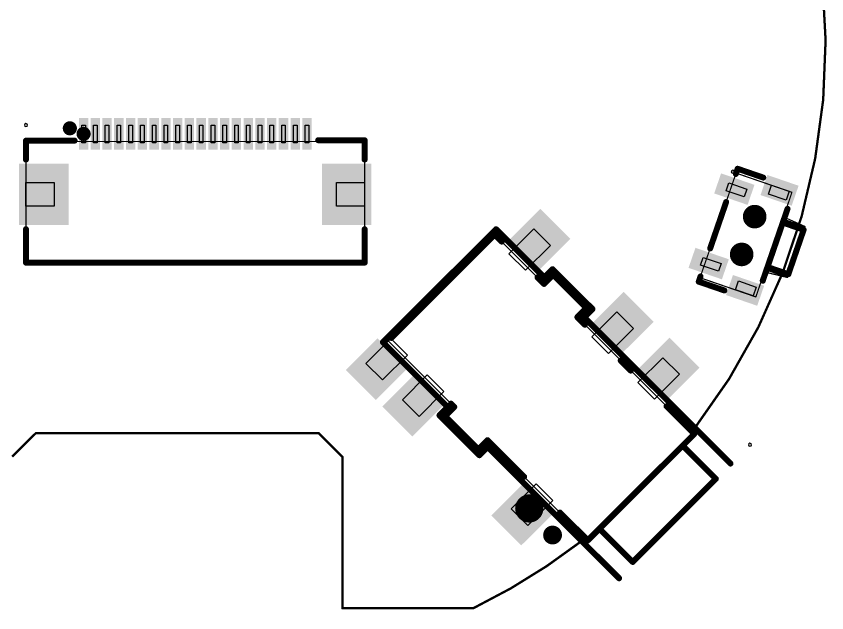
# Model space of a CAD drawing. Extents: x 85.9 to 139.4, y 91.8 to 142.5.
# Drawn here: x 104.91 to 139.37, y 91.78 to 117.17 of the extents above; entities that cross this region are included whole.
import ezdxf

# ---------------------------------------------------------------- set-up
doc = ezdxf.new("R2010")
doc.units = 0
doc.header["$MEASUREMENT"] = 0
doc.layers.get('0').update_dxf_attribs({"linetype": 'CONTINUOUS'})
for name, color, linetype in [('KEEPOUTLAYER', 6, 'CONTINUOUS'), ('MECHANICAL1', 6, 'CONTINUOUS'), ('MECHANICAL15', 56, 'CONTINUOUS'), ('MECHANICAL6', 56, 'CONTINUOUS'), ('MULTILAYER', 9, 'CONTINUOUS'), ('TOPLAYER', 1, 'CONTINUOUS'), ('TOPOVERLAY', 2, 'CONTINUOUS'), ('TOPPASTE', 8, 'CONTINUOUS'), ('TOPSOLDER', 216, 'CONTINUOUS')]:
    doc.layers.add(name, color=color, linetype=linetype)

# ---------------------------------------------------------------- blocks, each defined once
blk = doc.blocks.new('FPC_SMD_20P_P0_50_XUNPU_F0')
at = {"layer": 'MECHANICAL15'}
for p, q in [((-7.2, 1.726), (-7.246, 1.707)), ((-7.154, 1.707), (-7.2, 1.726)), ((-7.246, 1.707), (-7.264, 1.663)), ((-7.264, 1.663), (-7.264, 1.662)), ((-7.264, 1.662), (-7.246, 1.618)), ((-7.246, 1.618), (-7.2, 1.599)), ((-7.2, 1.599), (-7.154, 1.618)), ((-7.136, 1.663), (-7.154, 1.707)), ((-7.154, 1.618), (-7.136, 1.662)), ((-7.136, 1.662), (-7.136, 1.663)), ((-4.825, 0.912), (-4.825, 1.663)), ((-4.825, 1.663), (-4.675, 1.663)), ((-4.675, 1.663), (-4.675, 0.912)), ((-4.325, 0.912), (-4.325, 1.663)), ((-4.325, 1.663), (-4.175, 1.663)), ((-4.175, 1.663), (-4.175, 0.912)), ((-3.825, 0.912), (-3.825, 1.663)), ((-3.825, 1.663), (-3.675, 1.663)), ((-3.675, 1.663), (-3.675, 0.912)), ((-3.325, 0.912), (-3.325, 1.663)), ((-3.325, 1.663), (-3.175, 1.663)), ((-3.175, 1.663), (-3.175, 0.912)), ((-2.825, 0.912), (-2.825, 1.663)), ((-2.825, 1.663), (-2.675, 1.663)), ((-2.675, 1.663), (-2.675, 0.912)), ((-2.325, 0.912), (-2.325, 1.663)), ((-2.325, 1.663), (-2.175, 1.663)), ((-2.175, 1.663), (-2.175, 0.912)), ((-1.825, 0.912), (-1.825, 1.663)), ((-1.825, 1.663), (-1.675, 1.663)), ((-1.675, 1.663), (-1.675, 0.912)), ((-1.325, 0.912), (-1.325, 1.663)), ((-1.325, 1.663), (-1.175, 1.663)), ((-1.175, 1.663), (-1.175, 0.912)), ((-0.825, 0.912), (-0.825, 1.663)), ((-0.825, 1.663), (-0.675, 1.663)), ((-0.675, 1.663), (-0.675, 0.912)), ((-0.325, 0.912), (-0.325, 1.663)), ((-0.325, 1.663), (-0.175, 1.663)), ((-0.175, 1.663), (-0.175, 0.912)), ((0.175, 0.912), (0.175, 1.663)), ((0.175, 1.663), (0.325, 1.663)), ((0.325, 1.663), (0.325, 0.912)), ((0.675, 0.912), (0.675, 1.663)), ((0.675, 1.663), (0.825, 1.663)), ((0.825, 1.663), (0.825, 0.912)), ((1.175, 0.912), (1.175, 1.663)), ((1.175, 1.663), (1.325, 1.663)), ((1.325, 1.663), (1.325, 0.912)), ((1.675, 0.912), (1.675, 1.663)), ((1.675, 1.663), (1.825, 1.663)), ((1.825, 1.663), (1.825, 0.912)), ((2.175, 0.912), (2.175, 1.663)), ((2.175, 1.663), (2.325, 1.663)), ((2.325, 1.663), (2.325, 0.912)), ((2.675, 0.912), (2.675, 1.663)), ((2.675, 1.663), (2.825, 1.663)), ((2.825, 1.663), (2.825, 0.912)), ((3.175, 0.912), (3.175, 1.663)), ((3.175, 1.663), (3.325, 1.663)), ((3.325, 1.663), (3.325, 0.912)), ((3.675, 0.912), (3.675, 1.663)), ((3.675, 1.663), (3.825, 1.663)), ((3.825, 1.663), (3.825, 0.912)), ((4.175, 0.912), (4.175, 1.663)), ((4.175, 1.663), (4.325, 1.663)), ((4.325, 1.663), (4.325, 0.912)), ((4.675, 0.912), (4.675, 1.663)), ((4.675, 1.663), (4.825, 1.663)), ((4.825, 1.663), (4.825, 0.912)), ((-4.675, 0.912), (-4.825, 0.912)), ((-4.175, 0.912), (-4.325, 0.912)), ((-3.675, 0.912), (-3.825, 0.912)), ((-3.175, 0.912), (-3.325, 0.912)), ((-2.675, 0.912), (-2.825, 0.912)), ((-2.175, 0.912), (-2.325, 0.912)), ((-1.675, 0.912), (-1.825, 0.912)), ((-1.175, 0.912), (-1.325, 0.912)), ((-0.675, 0.912), (-0.825, 0.912)), ((-0.175, 0.912), (-0.325, 0.912)), ((0.325, 0.912), (0.175, 0.912)), ((0.825, 0.912), (0.675, 0.912)), ((1.325, 0.912), (1.175, 0.912)), ((1.825, 0.912), (1.675, 0.912)), ((2.325, 0.912), (2.175, 0.912)), ((2.825, 0.912), (2.675, 0.912)), ((3.325, 0.912), (3.175, 0.912)), ((3.825, 0.912), (3.675, 0.912)), ((4.325, 0.912), (4.175, 0.912)), ((4.825, 0.912), (4.675, 0.912)), ((-7.2, -1.788), (-7.2, -0.788)), ((-7.2, -0.788), (-6, -0.788)), ((-6, -0.788), (-6, -1.788)), ((6, -1.788), (6, -0.788)), ((6, -0.788), (7.2, -0.788)), ((7.2, -0.788), (7.2, -1.788)), ((-6, -1.788), (-7.2, -1.788)), ((7.2, -1.788), (6, -1.788))]:
    blk.add_line(p, q, dxfattribs=at)
at = {"layer": 'MECHANICAL15', "const_width": 0.0508}
for points in [[(-7.2, 0.963), (7.2, 0.963)], [(-7.2, -4.157), (-7.2, 0.963)], [(7.2, -4.157), (7.2, 0.963)], [(-7.2, -4.157), (7.2, -4.157)]]:
    blk.add_lwpolyline(points, dxfattribs=at)
at = {"layer": 'MECHANICAL15', "const_width": 0.0254}
for points in [[(-7.213, 0.963, 1), (-7.187, 0.963, 1)], [(-7.213, 0.963, 1), (-7.187, 0.963, 1)], [(7.187, 0.963, 1), (7.213, 0.963, 1)], [(7.187, 0.963, 1), (7.213, 0.963, 1)], [(-7.213, -4.157, 1), (-7.187, -4.157, 1)], [(-7.213, -4.157, 1), (-7.187, -4.157, 1)], [(7.187, -4.157, 1), (7.213, -4.157, 1)], [(7.187, -4.157, 1), (7.213, -4.157, 1)]]:
    blk.add_lwpolyline(points, format="xyb", close=True, dxfattribs=at)
at = {"layer": 'MECHANICAL6'}
for points, const_width in [([(-4.6, 1.288, 1), (-4.9, 1.288, 1)], 0.3), ([(-4.975, 1.288, 1), (-4.825, 1.288, 1)], 0.15), ([(-4.675, 1.288, 1), (-4.525, 1.288, 1)], 0.15)]:
    blk.add_lwpolyline(points, format="xyb", close=True, dxfattribs=dict(at, const_width=const_width))
at = {"layer": 'TOPLAYER'}
for points in [[(-4.9, 0.662), (-4.6, 0.662), (-4.9, 1.913), (-4.6, 1.913)], [(-4.4, 0.662), (-4.1, 0.662), (-4.4, 1.913), (-4.1, 1.913)], [(-3.9, 0.662), (-3.6, 0.662), (-3.9, 1.913), (-3.6, 1.913)], [(-3.4, 0.662), (-3.1, 0.662), (-3.4, 1.913), (-3.1, 1.913)], [(-2.9, 0.662), (-2.6, 0.662), (-2.9, 1.913), (-2.6, 1.913)], [(-2.4, 0.662), (-2.1, 0.662), (-2.4, 1.913), (-2.1, 1.913)], [(-1.9, 0.662), (-1.6, 0.662), (-1.9, 1.913), (-1.6, 1.913)], [(-1.4, 0.662), (-1.1, 0.662), (-1.4, 1.913), (-1.1, 1.913)], [(-0.9, 0.662), (-0.6, 0.662), (-0.9, 1.913), (-0.6, 1.913)], [(-0.4, 0.662), (-0.1, 0.662), (-0.4, 1.913), (-0.1, 1.913)], [(0.1, 0.662), (0.4, 0.662), (0.1, 1.913), (0.4, 1.913)], [(0.6, 0.662), (0.9, 0.662), (0.6, 1.913), (0.9, 1.913)], [(1.1, 0.662), (1.4, 0.662), (1.1, 1.913), (1.4, 1.913)], [(1.6, 0.662), (1.9, 0.662), (1.6, 1.913), (1.9, 1.913)], [(2.1, 0.662), (2.4, 0.662), (2.1, 1.913), (2.4, 1.913)], [(2.6, 0.662), (2.9, 0.662), (2.6, 1.913), (2.9, 1.913)], [(3.1, 0.662), (3.4, 0.662), (3.1, 1.913), (3.4, 1.913)], [(3.6, 0.662), (3.9, 0.662), (3.6, 1.913), (3.9, 1.913)], [(4.1, 0.662), (4.4, 0.662), (4.1, 1.913), (4.4, 1.913)], [(4.6, 0.662), (4.9, 0.662), (4.6, 1.913), (4.9, 1.913)], [(-7.44, -2.537), (-5.44, -2.537), (-7.44, -0.037), (-5.44, -0.037)], [(5.44, -2.537), (7.44, -2.537), (5.44, -0.037), (7.44, -0.037)]]:
    blk.add_solid(points, dxfattribs=at)
at = {"layer": 'TOPOVERLAY'}
for points, const_width in [([(-5.184, 1.524, 1), (-5.484, 1.524, 1)], 0.3), ([(-5.559, 1.524, 1), (-5.409, 1.524, 1)], 0.15), ([(-5.259, 1.524, 1), (-5.109, 1.524, 1)], 0.15), ([(-7.263, 1, 1), (-7.136, 1, 1)], 0.127), ([(-7.263, 1, 1), (-7.136, 1, 1)], 0.127), ([(-5.195, 1, 1), (-5.068, 1, 1)], 0.127), ([(5.16, 1.016, 1), (5.287, 1.016, 1)], 0.127), ([(7.137, 1.016, 1), (7.264, 1.016, 1)], 0.127), ([(7.137, 1.016, 1), (7.264, 1.016, 1)], 0.127), ([(-7.263, 0.194, 1), (-7.136, 0.194, 1)], 0.127), ([(7.137, 0.194, 1), (7.264, 0.194, 1)], 0.127), ([(-7.263, -2.769, 1), (-7.136, -2.769, 1)], 0.127), ([(7.137, -2.769, 1), (7.264, -2.769, 1)], 0.127), ([(-7.263, -3.912, 1), (-7.136, -3.912, 1)], 0.127), ([(-7.263, -3.912, 1), (-7.136, -3.912, 1)], 0.127), ([(7.137, -3.912, 1), (7.264, -3.912, 1)], 0.127), ([(7.137, -3.912, 1), (7.264, -3.912, 1)], 0.127), ([(-7.263, -4.191, 1), (-7.136, -4.191, 1)], 0.127), ([(-7.263, -4.191, 1), (-7.136, -4.191, 1)], 0.127), ([(7.137, -4.191, 1), (7.264, -4.191, 1)], 0.127), ([(7.137, -4.191, 1), (7.264, -4.191, 1)], 0.127)]:
    blk.add_lwpolyline(points, format="xyb", close=True, dxfattribs=dict(at, const_width=const_width))
at = {"layer": 'TOPOVERLAY', "const_width": 0.254}
for points in [[(-7.2, 1), (-5.131, 1)], [(-7.2, 0.194), (-7.2, 1)], [(5.223, 1.016), (7.2, 1.016)], [(7.2, 0.194), (7.2, 1.016)], [(-7.2, -3.912), (-7.2, -2.769)], [(7.2, -3.912), (7.2, -2.769)], [(-7.2, -4.191), (-7.2, -3.912)], [(7.2, -4.191), (7.2, -3.912)], [(-7.2, -4.191), (7.2, -4.191)]]:
    blk.add_lwpolyline(points, dxfattribs=at)
at = {"layer": 'TOPPASTE'}
for points in [[(-4.9, 0.662), (-4.6, 0.662), (-4.9, 1.913), (-4.6, 1.913)], [(-4.4, 0.662), (-4.1, 0.662), (-4.4, 1.913), (-4.1, 1.913)], [(-3.9, 0.662), (-3.6, 0.662), (-3.9, 1.913), (-3.6, 1.913)], [(-3.4, 0.662), (-3.1, 0.662), (-3.4, 1.913), (-3.1, 1.913)], [(-2.9, 0.662), (-2.6, 0.662), (-2.9, 1.913), (-2.6, 1.913)], [(-2.4, 0.662), (-2.1, 0.662), (-2.4, 1.913), (-2.1, 1.913)], [(-1.9, 0.662), (-1.6, 0.662), (-1.9, 1.913), (-1.6, 1.913)], [(-1.4, 0.662), (-1.1, 0.662), (-1.4, 1.913), (-1.1, 1.913)], [(-0.9, 0.662), (-0.6, 0.662), (-0.9, 1.913), (-0.6, 1.913)], [(-0.4, 0.662), (-0.1, 0.662), (-0.4, 1.913), (-0.1, 1.913)], [(0.1, 0.662), (0.4, 0.662), (0.1, 1.913), (0.4, 1.913)], [(0.6, 0.662), (0.9, 0.662), (0.6, 1.913), (0.9, 1.913)], [(1.1, 0.662), (1.4, 0.662), (1.1, 1.913), (1.4, 1.913)], [(1.6, 0.662), (1.9, 0.662), (1.6, 1.913), (1.9, 1.913)], [(2.1, 0.662), (2.4, 0.662), (2.1, 1.913), (2.4, 1.913)], [(2.6, 0.662), (2.9, 0.662), (2.6, 1.913), (2.9, 1.913)], [(3.1, 0.662), (3.4, 0.662), (3.1, 1.913), (3.4, 1.913)], [(3.6, 0.662), (3.9, 0.662), (3.6, 1.913), (3.9, 1.913)], [(4.1, 0.662), (4.4, 0.662), (4.1, 1.913), (4.4, 1.913)], [(4.6, 0.662), (4.9, 0.662), (4.6, 1.913), (4.9, 1.913)], [(-7.44, -2.537), (-5.44, -2.537), (-7.44, -0.037), (-5.44, -0.037)], [(5.44, -2.537), (7.44, -2.537), (5.44, -0.037), (7.44, -0.037)]]:
    blk.add_solid(points, dxfattribs=at)
at = {"layer": 'TOPSOLDER'}
for points in [[(-4.95, 0.612), (-4.55, 0.612), (-4.95, 1.963), (-4.55, 1.963)], [(-4.45, 0.612), (-4.05, 0.612), (-4.45, 1.963), (-4.05, 1.963)], [(-3.95, 0.612), (-3.55, 0.612), (-3.95, 1.963), (-3.55, 1.963)], [(-3.45, 0.612), (-3.05, 0.612), (-3.45, 1.963), (-3.05, 1.963)], [(-2.95, 0.612), (-2.55, 0.612), (-2.95, 1.963), (-2.55, 1.963)], [(-2.45, 0.612), (-2.05, 0.612), (-2.45, 1.963), (-2.05, 1.963)], [(-1.95, 0.612), (-1.55, 0.612), (-1.95, 1.963), (-1.55, 1.963)], [(-1.45, 0.612), (-1.05, 0.612), (-1.45, 1.963), (-1.05, 1.963)], [(-0.95, 0.612), (-0.55, 0.612), (-0.95, 1.963), (-0.55, 1.963)], [(-0.45, 0.612), (-0.05, 0.612), (-0.45, 1.963), (-0.05, 1.963)], [(0.05, 0.612), (0.45, 0.612), (0.05, 1.963), (0.45, 1.963)], [(0.55, 0.612), (0.95, 0.612), (0.55, 1.963), (0.95, 1.963)], [(1.05, 0.612), (1.45, 0.612), (1.05, 1.963), (1.45, 1.963)], [(1.55, 0.612), (1.95, 0.612), (1.55, 1.963), (1.95, 1.963)], [(2.05, 0.612), (2.45, 0.612), (2.05, 1.963), (2.45, 1.963)], [(2.55, 0.612), (2.95, 0.612), (2.55, 1.963), (2.95, 1.963)], [(3.05, 0.612), (3.45, 0.612), (3.05, 1.963), (3.45, 1.963)], [(3.55, 0.612), (3.95, 0.612), (3.55, 1.963), (3.95, 1.963)], [(4.05, 0.612), (4.45, 0.612), (4.05, 1.963), (4.45, 1.963)], [(4.55, 0.612), (4.95, 0.612), (4.55, 1.963), (4.95, 1.963)], [(-7.49, -2.587), (-5.39, -2.587), (-7.49, 0.013), (-5.39, 0.013)], [(5.39, -2.587), (7.49, -2.587), (5.39, 0.013), (7.49, 0.013)]]:
    blk.add_solid(points, dxfattribs=at)
blk = doc.blocks.new('AUDIO_SMD_PJ_342C_3')
at = {"layer": 'KEEPOUTLAYER', "const_width": 0.254}
for points in [[(3.401, 1.299), (3.401, 9.201)], [(3.401, 1.299), (3.401, 9.201)], [(-3.4, 0.3), (-3.401, 9.099)], [(-3.4, 0.3), (-3.401, 9.099)], [(3.899, 1.299), (3.401, 1.299)], [(3.899, 1.299), (3.401, 1.299)], [(3.9, -1.1), (3.899, 1.299)], [(3.9, -1.1), (3.899, 1.299)], [(-3.899, -2.099), (-3.9, 0.3)], [(-3.4, 0.3), (-3.9, 0.3)], [(-3.899, -2.099), (-3.9, 0.3)], [(-3.4, 0.3), (-3.9, 0.3)], [(3.9, -1.1), (3.4, -1.1)], [(3.401, -1.2), (3.4, -1.1)], [(3.9, -1.1), (3.4, -1.1)], [(3.401, -1.2), (3.4, -1.1)], [(3.401, -5), (3.401, -1.2)], [(3.401, -5), (3.401, -1.2)], [(-3.401, -2.099), (-3.899, -2.099)], [(-3.401, -2.099), (-3.899, -2.099)], [(-3.401, -5), (-3.401, -2.099)], [(-3.401, -5), (-3.401, -2.099)], [(2.601, -5), (-3.401, -5)], [(2.601, -5), (-3.401, -5)], [(3.401, -5), (2.601, -5)], [(3.401, -5), (2.601, -5)]]:
    blk.add_lwpolyline(points, dxfattribs=at)
at = {"layer": 'KEEPOUTLAYER', "const_width": 0.127}
for points in [[(3.338, 9.201, 1), (3.465, 9.201, 1)], [(3.338, 9.201, 1), (3.465, 9.201, 1)], [(-3.465, 9.099, 1), (-3.338, 9.099, 1)], [(-3.465, 9.099, 1), (-3.338, 9.099, 1)], [(3.338, 1.299, 1), (3.465, 1.299, 1)], [(3.338, 1.299, 1), (3.465, 1.299, 1)], [(3.338, 1.299, 1), (3.465, 1.299, 1)], [(3.338, 1.299, 1), (3.465, 1.299, 1)], [(3.835, 1.299, 1), (3.962, 1.299, 1)], [(3.835, 1.299, 1), (3.962, 1.299, 1)], [(3.835, 1.299, 1), (3.962, 1.299, 1)], [(3.835, 1.299, 1), (3.962, 1.299, 1)], [(-3.963, 0.3, 1), (-3.836, 0.3, 1)], [(-3.963, 0.3, 1), (-3.836, 0.3, 1)], [(-3.963, 0.3, 1), (-3.836, 0.3, 1)], [(-3.963, 0.3, 1), (-3.836, 0.3, 1)], [(-3.463, 0.3, 1), (-3.336, 0.3, 1)], [(-3.463, 0.3, 1), (-3.336, 0.3, 1)], [(-3.463, 0.3, 1), (-3.336, 0.3, 1)], [(-3.463, 0.3, 1), (-3.336, 0.3, 1)], [(3.336, -1.1, 1), (3.463, -1.1, 1)], [(3.336, -1.1, 1), (3.463, -1.1, 1)], [(3.336, -1.1, 1), (3.463, -1.1, 1)], [(3.336, -1.1, 1), (3.463, -1.1, 1)], [(3.836, -1.1, 1), (3.963, -1.1, 1)], [(3.836, -1.1, 1), (3.963, -1.1, 1)], [(3.836, -1.1, 1), (3.963, -1.1, 1)], [(3.836, -1.1, 1), (3.963, -1.1, 1)], [(3.338, -1.2, 1), (3.465, -1.2, 1)], [(3.338, -1.2, 1), (3.465, -1.2, 1)], [(3.338, -1.2, 1), (3.465, -1.2, 1)], [(3.338, -1.2, 1), (3.465, -1.2, 1)], [(-3.962, -2.099, 1), (-3.835, -2.099, 1)], [(-3.962, -2.099, 1), (-3.835, -2.099, 1)], [(-3.962, -2.099, 1), (-3.835, -2.099, 1)], [(-3.962, -2.099, 1), (-3.835, -2.099, 1)], [(-3.465, -2.099, 1), (-3.338, -2.099, 1)], [(-3.465, -2.099, 1), (-3.338, -2.099, 1)], [(-3.465, -2.099, 1), (-3.338, -2.099, 1)], [(-3.465, -2.099, 1), (-3.338, -2.099, 1)], [(-3.465, -5, 1), (-3.338, -5, 1)], [(-3.465, -5, 1), (-3.338, -5, 1)], [(-3.465, -5, 1), (-3.338, -5, 1)], [(-3.465, -5, 1), (-3.338, -5, 1)], [(2.537, -5, 1), (2.664, -5, 1)], [(2.537, -5, 1), (2.664, -5, 1)], [(2.537, -5, 1), (2.664, -5, 1)], [(2.537, -5, 1), (2.664, -5, 1)], [(3.338, -5, 1), (3.465, -5, 1)], [(3.338, -5, 1), (3.465, -5, 1)], [(3.338, -5, 1), (3.465, -5, 1)], [(3.338, -5, 1), (3.465, -5, 1)]]:
    blk.add_lwpolyline(points, format="xyb", close=True, dxfattribs=at)
at = {"layer": 'MECHANICAL15'}
for p, q in [((-4.595, 9.165), (-4.614, 9.121)), ((-4.614, 9.121), (-4.595, 9.075)), ((-4.551, 9.184), (-4.595, 9.165)), ((-4.595, 9.165), (-4.595, 9.165)), ((-4.595, 9.075), (-4.549, 9.056)), ((-4.505, 9.165), (-4.551, 9.184)), ((-4.549, 9.056), (-4.505, 9.075)), ((-4.486, 9.119), (-4.505, 9.165)), ((-4.505, 9.075), (-4.486, 9.119)), ((-4.505, 9.075), (-4.505, 9.075)), ((-4.55, 3.88), (-4.55, 4.88)), ((-4.55, 4.88), (-3.05, 4.88)), ((-3.05, 4.88), (-3.05, 3.88)), ((3.05, 3.87), (3.05, 4.87)), ((3.05, 4.87), (4.55, 4.87)), ((4.55, 4.87), (4.55, 3.87)), ((-3.05, 3.88), (-4.55, 3.88)), ((4.55, 3.87), (3.05, 3.87)), ((-4.55, 1.12), (-4.55, 2.12)), ((-4.55, 2.12), (-3.05, 2.12)), ((-3.05, 2.12), (-3.05, 1.12)), ((-3.05, 1.12), (-4.55, 1.12)), ((3.05, -2.68), (3.05, -1.68)), ((3.05, -1.68), (4.55, -1.68)), ((4.55, -1.68), (4.55, -2.68)), ((4.55, -2.68), (3.05, -2.68)), ((-4.55, -3.88), (-4.55, -2.88)), ((-4.55, -2.88), (-3.05, -2.88)), ((-3.05, -2.88), (-3.05, -3.88)), ((-3.05, -3.88), (-4.55, -3.88)), ((3.05, -4.88), (3.05, -3.88)), ((3.05, -3.88), (4.55, -3.88)), ((4.55, -3.88), (4.55, -4.88)), ((4.55, -4.88), (3.05, -4.88))]:
    blk.add_line(p, q, dxfattribs=at)
at = {"layer": 'MECHANICAL15', "const_width": 0.0508}
for points in [[(2.5, 9.12), (-2.5, 9.12)], [(-2.5, 7.12), (-2.5, 9.12)], [(2.5, 7.12), (2.5, 9.12)], [(-2.5, 7.12), (-3.2, 7.12)], [(-3.2, 0.09), (-3.2, 7.12)], [(3.2, 7.12), (2.5, 7.12)], [(3.2, 1.09), (3.2, 7.12)], [(3.75, 1.09), (3.2, 1.09)], [(3.75, -0.91), (3.75, 1.09)], [(-3.2, 0.09), (-3.75, 0.09)], [(-3.75, -1.91), (-3.75, 0.09)], [(3.2, -4.88), (3.2, -0.91)], [(3.75, -0.91), (3.2, -0.91)], [(-3.2, -1.91), (-3.75, -1.91)], [(-3.2, -4.88), (-3.2, -1.91)], [(3.2, -4.88), (-3.2, -4.88)]]:
    blk.add_lwpolyline(points, dxfattribs=at)
at = {"layer": 'MECHANICAL15', "const_width": 0.0254}
for points in [[(-2.513, 9.12, 1), (-2.487, 9.12, 1)], [(-2.513, 9.12, 1), (-2.487, 9.12, 1)], [(2.487, 9.12, 1), (2.513, 9.12, 1)], [(2.487, 9.12, 1), (2.513, 9.12, 1)], [(-3.213, 7.12, 1), (-3.187, 7.12, 1)], [(-3.213, 7.12, 1), (-3.187, 7.12, 1)], [(-2.513, 7.12, 1), (-2.487, 7.12, 1)], [(-2.513, 7.12, 1), (-2.487, 7.12, 1)], [(2.487, 7.12, 1), (2.513, 7.12, 1)], [(2.487, 7.12, 1), (2.513, 7.12, 1)], [(3.187, 7.12, 1), (3.213, 7.12, 1)], [(3.187, 7.12, 1), (3.213, 7.12, 1)], [(3.187, 1.09, 1), (3.213, 1.09, 1)], [(3.187, 1.09, 1), (3.213, 1.09, 1)], [(3.737, 1.09, 1), (3.763, 1.09, 1)], [(3.737, 1.09, 1), (3.763, 1.09, 1)], [(-3.763, 0.09, 1), (-3.737, 0.09, 1)], [(-3.763, 0.09, 1), (-3.737, 0.09, 1)], [(-3.213, 0.09, 1), (-3.187, 0.09, 1)], [(-3.213, 0.09, 1), (-3.187, 0.09, 1)], [(3.187, -0.91, 1), (3.213, -0.91, 1)], [(3.187, -0.91, 1), (3.213, -0.91, 1)], [(3.737, -0.91, 1), (3.763, -0.91, 1)], [(3.737, -0.91, 1), (3.763, -0.91, 1)], [(-3.763, -1.91, 1), (-3.737, -1.91, 1)], [(-3.763, -1.91, 1), (-3.737, -1.91, 1)], [(-3.213, -1.91, 1), (-3.187, -1.91, 1)], [(-3.213, -1.91, 1), (-3.187, -1.91, 1)], [(-3.213, -4.88, 1), (-3.187, -4.88, 1)], [(-3.213, -4.88, 1), (-3.187, -4.88, 1)], [(3.187, -4.88, 1), (3.213, -4.88, 1)], [(3.187, -4.88, 1), (3.213, -4.88, 1)]]:
    blk.add_lwpolyline(points, format="xyb", close=True, dxfattribs=at)
at = {"layer": 'MECHANICAL6'}
for points, const_width in [([(4.3, 5.9, 1), (3.9, 5.9, 1)], 0.4), ([(3.8, 5.9, 1), (4, 5.9, 1)], 0.2), ([(4.2, 5.9, 1), (4.4, 5.9, 1)], 0.2), ([(4.3, 4.4, 1), (3.7, 4.4, 1)], 0.6), ([(3.55, 4.4, 1), (3.85, 4.4, 1)], 0.3), ([(4.15, 4.4, 1), (4.45, 4.4, 1)], 0.3)]:
    blk.add_lwpolyline(points, format="xyb", close=True, dxfattribs=dict(at, const_width=const_width))
at = {"layer": 'TOPLAYER'}
for points in [[(-5.3, 3.53), (-3.5, 3.53), (-5.3, 5.23), (-3.5, 5.23)], [(3.5, 3.52), (5.3, 3.52), (3.5, 5.22), (5.3, 5.22)], [(-5.3, 0.77), (-3.5, 0.77), (-5.3, 2.47), (-3.5, 2.47)], [(3.5, -3.03), (5.3, -3.03), (3.5, -1.33), (5.3, -1.33)], [(-5.3, -4.23), (-3.5, -4.23), (-5.3, -2.53), (-3.5, -2.53)], [(3.5, -5.23), (5.3, -5.23), (3.5, -3.53), (5.3, -3.53)]]:
    blk.add_solid(points, dxfattribs=at)
at = {"layer": 'TOPOVERLAY', "const_width": 0.254}
for points in [[(-2.5, 7.12), (-2.5, 9.12)], [(2.5, 9.12), (-2.5, 9.12)], [(2.5, 7.12), (2.5, 9.12)], [(-3.2, 5.456), (-3.2, 7.12)], [(3.2, 7.12), (-3.2, 7.12)], [(3.2, 5.446), (3.2, 7.12)], [(-3.2, 2.696), (-3.2, 3.304)], [(3.2, 1.09), (3.2, 3.294)], [(3.75, 1.09), (3.2, 1.09)], [(3.75, -0.91), (3.75, 1.09)], [(-3.2, 0.09), (-3.2, 0.544)], [(-3.75, -1.91), (-3.75, 0.09)], [(-3.2, 0.09), (-3.75, 0.09)], [(3.2, -1.104), (3.2, -0.91)], [(3.75, -0.91), (3.2, -0.91)], [(-3.2, -1.91), (-3.75, -1.91)], [(-3.2, -2.304), (-3.2, -1.91)], [(-3.2, -2.304), (-3.2, -1.91)], [(-3.2, -4.88), (-3.2, -4.456)], [(3.019, -4.88), (-3.2, -4.88)]]:
    blk.add_lwpolyline(points, dxfattribs=at)
at = {"layer": 'TOPOVERLAY'}
for points, const_width in [([(-2.563, 9.12, 1), (-2.436, 9.12, 1)], 0.127), ([(-2.563, 9.12, 1), (-2.436, 9.12, 1)], 0.127), ([(2.436, 9.12, 1), (2.563, 9.12, 1)], 0.127), ([(2.436, 9.12, 1), (2.563, 9.12, 1)], 0.127), ([(-3.263, 7.12, 1), (-3.136, 7.12, 1)], 0.127), ([(-3.263, 7.12, 1), (-3.136, 7.12, 1)], 0.127), ([(-2.563, 7.12, 1), (-2.436, 7.12, 1)], 0.127), ([(2.436, 7.12, 1), (2.563, 7.12, 1)], 0.127), ([(3.137, 7.12, 1), (3.264, 7.12, 1)], 0.127), ([(3.137, 7.12, 1), (3.264, 7.12, 1)], 0.127), ([(4.3, 5.9, 1), (3.9, 5.9, 1)], 0.4), ([(3.8, 5.9, 1), (4, 5.9, 1)], 0.2), ([(4.2, 5.9, 1), (4.4, 5.9, 1)], 0.2), ([(-3.263, 5.456, 1), (-3.136, 5.456, 1)], 0.127), ([(3.137, 5.446, 1), (3.264, 5.446, 1)], 0.127), ([(-3.263, 3.304, 1), (-3.136, 3.304, 1)], 0.127), ([(3.137, 3.294, 1), (3.264, 3.294, 1)], 0.127), ([(-3.263, 2.696, 1), (-3.136, 2.696, 1)], 0.127), ([(3.137, 1.09, 1), (3.264, 1.09, 1)], 0.127), ([(3.137, 1.09, 1), (3.264, 1.09, 1)], 0.127), ([(3.687, 1.09, 1), (3.814, 1.09, 1)], 0.127), ([(3.687, 1.09, 1), (3.814, 1.09, 1)], 0.127), ([(-3.263, 0.544, 1), (-3.136, 0.544, 1)], 0.127), ([(-3.813, 0.09, 1), (-3.686, 0.09, 1)], 0.127), ([(-3.813, 0.09, 1), (-3.686, 0.09, 1)], 0.127), ([(-3.263, 0.09, 1), (-3.136, 0.09, 1)], 0.127), ([(-3.263, 0.09, 1), (-3.136, 0.09, 1)], 0.127), ([(3.137, -0.91, 1), (3.264, -0.91, 1)], 0.127), ([(3.137, -0.91, 1), (3.264, -0.91, 1)], 0.127), ([(3.137, -1.104, 1), (3.264, -1.104, 1)], 0.127), ([(3.687, -0.91, 1), (3.814, -0.91, 1)], 0.127), ([(3.687, -0.91, 1), (3.814, -0.91, 1)], 0.127), ([(-3.813, -1.91, 1), (-3.686, -1.91, 1)], 0.127), ([(-3.813, -1.91, 1), (-3.686, -1.91, 1)], 0.127), ([(-3.263, -1.91, 1), (-3.136, -1.91, 1)], 0.127), ([(-3.263, -1.91, 1), (-3.136, -1.91, 1)], 0.127), ([(-3.263, -1.91, 1), (-3.136, -1.91, 1)], 0.127), ([(-3.263, -2.304, 1), (-3.136, -2.304, 1)], 0.127), ([(-3.263, -2.304, 1), (-3.136, -2.304, 1)], 0.127), ([(-3.263, -4.456, 1), (-3.136, -4.456, 1)], 0.127), ([(-3.263, -4.88, 1), (-3.136, -4.88, 1)], 0.127), ([(-3.263, -4.88, 1), (-3.136, -4.88, 1)], 0.127), ([(2.955, -4.88, 1), (3.082, -4.88, 1)], 0.127)]:
    blk.add_lwpolyline(points, format="xyb", close=True, dxfattribs=dict(at, const_width=const_width))
at = {"layer": 'TOPPASTE'}
for points in [[(-5.3, 3.53), (-3.5, 3.53), (-5.3, 5.23), (-3.5, 5.23)], [(3.5, 3.52), (5.3, 3.52), (3.5, 5.22), (5.3, 5.22)], [(-5.3, 0.77), (-3.5, 0.77), (-5.3, 2.47), (-3.5, 2.47)], [(3.5, -3.03), (5.3, -3.03), (3.5, -1.33), (5.3, -1.33)], [(-5.3, -4.23), (-3.5, -4.23), (-5.3, -2.53), (-3.5, -2.53)], [(3.5, -5.23), (5.3, -5.23), (3.5, -3.53), (5.3, -3.53)]]:
    blk.add_solid(points, dxfattribs=at)
at = {"layer": 'TOPSOLDER'}
for points in [[(-5.351, 3.479), (-3.449, 3.479), (-5.351, 5.281), (-3.449, 5.281)], [(3.449, 3.469), (5.351, 3.469), (3.449, 5.271), (5.351, 5.271)], [(-5.351, 0.719), (-3.449, 0.719), (-5.351, 2.521), (-3.449, 2.521)], [(3.449, -3.081), (5.351, -3.081), (3.449, -1.279), (5.351, -1.279)], [(-5.351, -4.281), (-3.449, -4.281), (-5.351, -2.479), (-3.449, -2.479)], [(3.449, -5.281), (5.351, -5.281), (3.449, -3.479), (5.351, -3.479)]]:
    blk.add_solid(points, dxfattribs=at)
blk = doc.blocks.new('_4')
at = {"layer": 'MECHANICAL1'}
for points, const_width in [([(-0.475, 0.282, 1), (-1.225, 0.282, 1)], 0.0254), ([(1.225, 0.282, 1), (0.475, 0.282, 1)], 0.0254), ([(-1.231, 0.282, 1), (-1.219, 0.282, 1)], 0.0127), ([(-0.481, 0.282, 1), (-0.469, 0.282, 1)], 0.0127), ([(0.469, 0.282, 1), (0.481, 0.282, 1)], 0.0127), ([(1.219, 0.282, 1), (1.231, 0.282, 1)], 0.0127)]:
    blk.add_lwpolyline(points, format="xyb", close=True, dxfattribs=dict(at, const_width=const_width))
at = {"layer": 'MECHANICAL15'}
for p, q in [((-2.35, 0.52), (-2.35, 1.32)), ((-2.35, 1.32), (-1.95, 1.32)), ((-1.95, 1.32), (-1.95, 0.52)), ((1.96, 0.52), (1.96, 1.32)), ((1.96, 1.32), (2.36, 1.32)), ((2.36, 1.32), (2.36, 0.52)), ((-1.95, 0.52), (-2.35, 0.52)), ((2.36, 0.52), (1.96, 0.52)), ((-1.85, -1.22), (-1.85, -0.42)), ((-1.85, -0.42), (-1.5, -0.42)), ((-1.5, -0.42), (-1.5, -1.22)), ((1.5, -1.22), (1.5, -0.42)), ((1.5, -0.42), (1.85, -0.42)), ((1.85, -0.42), (1.85, -1.22)), ((-2.408, -1.192), (-2.411, -1.241)), ((-2.411, -1.241), (-2.378, -1.278)), ((-2.371, -1.159), (-2.408, -1.192)), ((-2.378, -1.278), (-2.329, -1.282)), ((-2.371, -1.159), (-2.371, -1.159)), ((-2.371, -1.159), (-2.371, -1.159)), ((-2.322, -1.162), (-2.371, -1.159)), ((-2.329, -1.282), (-2.292, -1.249)), ((-2.329, -1.282), (-2.329, -1.282)), ((-2.329, -1.282), (-2.329, -1.282)), ((-2.289, -1.199), (-2.322, -1.162)), ((-2.292, -1.249), (-2.289, -1.199)), ((-1.5, -1.22), (-1.85, -1.22)), ((1.85, -1.22), (1.5, -1.22))]:
    blk.add_line(p, q, dxfattribs=at)
at = {"layer": 'MECHANICAL15', "const_width": 0.0508}
for points in [[(-1.236, 1.447), (-1.151, 2.432)], [(1.146, 2.438), (-1.151, 2.432)], [(1.24, 1.44), (1.146, 2.438)], [(-1.236, 1.447), (-2.344, 1.441)], [(-2.344, -1.07), (-2.344, 1.441)], [(2.364, 1.44), (1.24, 1.44)], [(2.364, -1.07), (2.364, 1.44)], [(2.364, -1.07), (-2.344, -1.07)]]:
    blk.add_lwpolyline(points, dxfattribs=at)
at = {"layer": 'MECHANICAL15', "const_width": 0.0254}
for points in [[(-1.163, 2.432, 1), (-1.138, 2.432, 1)], [(-1.163, 2.432, 1), (-1.138, 2.432, 1)], [(1.133, 2.438, 1), (1.159, 2.438, 1)], [(1.133, 2.438, 1), (1.159, 2.438, 1)], [(-2.357, 1.441, 1), (-2.331, 1.441, 1)], [(-2.357, 1.441, 1), (-2.331, 1.441, 1)], [(-1.249, 1.447, 1), (-1.223, 1.447, 1)], [(-1.249, 1.447, 1), (-1.223, 1.447, 1)], [(1.227, 1.44, 1), (1.253, 1.44, 1)], [(1.227, 1.44, 1), (1.253, 1.44, 1)], [(2.351, 1.44, 1), (2.377, 1.44, 1)], [(2.351, 1.44, 1), (2.377, 1.44, 1)], [(-2.357, -1.07, 1), (-2.331, -1.07, 1)], [(-2.357, -1.07, 1), (-2.331, -1.07, 1)], [(2.351, -1.07, 1), (2.377, -1.07, 1)], [(2.351, -1.07, 1), (2.377, -1.07, 1)]]:
    blk.add_lwpolyline(points, format="xyb", close=True, dxfattribs=at)
at = {"layer": 'MECHANICAL6'}
for p, q in [((-1.146, 1.608), (-1.149, 2.431)), ((-1.149, 2.431), (1.147, 2.431)), ((1.147, 2.431), (1.147, 1.448)), ((-1.146, 1.448), (-1.146, 1.608)), ((1.147, 1.448), (-1.146, 1.448))]:
    blk.add_line(p, q, dxfattribs=at)
for points, const_width in [([(-0.725, 0.282, 1), (-0.975, 0.282, 1)], 0.5), ([(-1.1, 0.282, 1), (-0.85, 0.282, 1)], 0.25), ([(-0.85, 0.282, 1), (-0.6, 0.282, 1)], 0.25), ([(0.975, 0.282, 1), (0.725, 0.282, 1)], 0.5), ([(0.6, 0.282, 1), (0.85, 0.282, 1)], 0.25), ([(0.85, 0.282, 1), (1.1, 0.282, 1)], 0.25)]:
    blk.add_lwpolyline(points, format="xyb", close=True, dxfattribs=dict(at, const_width=const_width))
at = {"layer": 'MULTILAYER'}
for p, q in [((-1.194, 0.45), (-1.232, 0.306)), ((-1.103, 0.569), (-1.194, 0.45)), ((-0.974, 0.644), (-1.103, 0.569)), ((-0.827, 0.664), (-0.974, 0.644)), ((-0.974, 0.644), (-0.974, 0.644)), ((-0.974, 0.644), (-0.974, 0.644)), ((-0.682, 0.626), (-0.827, 0.664)), ((-0.564, 0.536), (-0.682, 0.626)), ((-0.488, 0.407), (-0.564, 0.536)), ((-0.468, 0.259), (-0.488, 0.407)), ((0.506, 0.45), (0.469, 0.306)), ((0.597, 0.569), (0.506, 0.45)), ((0.726, 0.644), (0.597, 0.569)), ((0.874, 0.664), (0.726, 0.644)), ((0.726, 0.644), (0.726, 0.644)), ((0.726, 0.644), (0.726, 0.644)), ((1.018, 0.626), (0.874, 0.664)), ((1.137, 0.536), (1.018, 0.626)), ((1.212, 0.407), (1.137, 0.536)), ((1.232, 0.259), (1.212, 0.407)), ((-1.232, 0.306), (-1.211, 0.158)), ((-1.211, 0.158), (-1.136, 0.029)), ((-1.136, 0.029), (-1.018, -0.061)), ((-0.597, -0.004), (-0.506, 0.115)), ((-0.506, 0.115), (-0.468, 0.259)), ((0.469, 0.306), (0.489, 0.158)), ((0.489, 0.158), (0.564, 0.029)), ((0.564, 0.029), (0.683, -0.061)), ((1.104, -0.004), (1.194, 0.115)), ((1.194, 0.115), (1.232, 0.259)), ((-1.018, -0.061), (-0.873, -0.099)), ((-0.873, -0.099), (-0.725, -0.079)), ((-0.725, -0.079), (-0.597, -0.004)), ((-0.725, -0.079), (-0.725, -0.079)), ((-0.725, -0.079), (-0.725, -0.079)), ((0.683, -0.061), (0.827, -0.099)), ((0.827, -0.099), (0.975, -0.079)), ((0.975, -0.079), (1.104, -0.004)), ((0.975, -0.079), (0.975, -0.079)), ((0.975, -0.079), (0.975, -0.079))]:
    blk.add_line(p, q, dxfattribs=at)
for points, const_width in [([(-0.475, 0.282, 1), (-1.225, 0.282, 1)], 0.254), ([(1.225, 0.282, 1), (0.475, 0.282, 1)], 0.254), ([(-1.288, 0.282, 1), (-1.161, 0.282, 1)], 0.127), ([(-0.538, 0.282, 1), (-0.411, 0.282, 1)], 0.127), ([(0.412, 0.282, 1), (0.539, 0.282, 1)], 0.127), ([(1.162, 0.282, 1), (1.289, 0.282, 1)], 0.127)]:
    blk.add_lwpolyline(points, format="xyb", close=True, dxfattribs=dict(at, const_width=const_width))
at = {"layer": 'TOPLAYER'}
for points in [[(-2.65, 0.267), (-1.85, 0.267), (-2.65, 1.567), (-1.85, 1.567)], [(1.85, 0.267), (2.65, 0.267), (1.85, 1.567), (2.65, 1.567)], [(-2.075, -1.617), (-1.275, -1.617), (-2.075, -0.217), (-1.275, -0.217)], [(1.275, -1.617), (2.075, -1.617), (1.275, -0.217), (2.075, -0.217)]]:
    blk.add_solid(points, dxfattribs=at)
at = {"layer": 'TOPOVERLAY', "const_width": 0.254}
for points in [[(1, 2.432), (-1, 2.432)], [(-1, 1.494), (-1, 2.432)], [(1, 1.513), (1, 2.432)], [(0.088, 1.494), (-1.619, 1.494)], [(1.619, 1.494), (0.088, 1.494)], [(-2.54, -1.068), (-2.54, 0.086)], [(2.54, -1.068), (2.54, 0.086)], [(-2.306, -1.068), (-2.54, -1.068)], [(0.088, -1.068), (-1.044, -1.068)], [(1.044, -1.068), (0.088, -1.068)], [(2.54, -1.068), (2.306, -1.068)]]:
    blk.add_lwpolyline(points, dxfattribs=at)
at = {"layer": 'TOPOVERLAY', "const_width": 0.127}
for points in [[(-1.063, 2.432, 1), (-0.936, 2.432, 1)], [(-1.063, 2.432, 1), (-0.936, 2.432, 1)], [(0.936, 2.432, 1), (1.063, 2.432, 1)], [(0.936, 2.432, 1), (1.063, 2.432, 1)], [(-1.682, 1.494, 1), (-1.555, 1.494, 1)], [(-1.063, 1.494, 1), (-0.936, 1.494, 1)], [(0.025, 1.494, 1), (0.152, 1.494, 1)], [(0.025, 1.494, 1), (0.152, 1.494, 1)], [(0.936, 1.513, 1), (1.063, 1.513, 1)], [(1.555, 1.494, 1), (1.682, 1.494, 1)], [(-2.603, 0.086, 1), (-2.477, 0.086, 1)], [(2.476, 0.086, 1), (2.603, 0.086, 1)], [(-2.603, -1.068, 1), (-2.477, -1.068, 1)], [(-2.603, -1.068, 1), (-2.477, -1.068, 1)], [(-2.37, -1.068, 1), (-2.243, -1.068, 1)], [(-1.107, -1.068, 1), (-0.98, -1.068, 1)], [(0.025, -1.068, 1), (0.152, -1.068, 1)], [(0.025, -1.068, 1), (0.152, -1.068, 1)], [(0.98, -1.068, 1), (1.107, -1.068, 1)], [(2.243, -1.068, 1), (2.37, -1.068, 1)], [(2.476, -1.068, 1), (2.603, -1.068, 1)], [(2.476, -1.068, 1), (2.603, -1.068, 1)]]:
    blk.add_lwpolyline(points, format="xyb", close=True, dxfattribs=at)
at = {"layer": 'TOPPASTE'}
for points in [[(-2.65, 0.267), (-1.85, 0.267), (-2.65, 1.567), (-1.85, 1.567)], [(1.85, 0.267), (2.65, 0.267), (1.85, 1.567), (2.65, 1.567)], [(-2.075, -1.617), (-1.275, -1.617), (-2.075, -0.217), (-1.275, -0.217)], [(1.275, -1.617), (2.075, -1.617), (1.275, -0.217), (2.075, -0.217)]]:
    blk.add_solid(points, dxfattribs=at)
at = {"layer": 'TOPSOLDER'}
for points in [[(-2.701, 0.217), (-1.799, 0.217), (-2.701, 1.618), (-1.799, 1.618)], [(1.799, 0.217), (2.701, 0.217), (1.799, 1.618), (2.701, 1.618)], [(-2.126, -1.668), (-1.224, -1.668), (-2.126, -0.167), (-1.224, -0.167)], [(1.224, -1.668), (2.126, -1.668), (1.224, -0.167), (2.126, -0.167)]]:
    blk.add_solid(points, dxfattribs=at)

msp = doc.modelspace()

# ---------------------------------------------------------------- linework, layer by layer
at = {"layer": 'KEEPOUTLAYER', "const_width": 0.1}
for points in [[(87.103, 108.274, -0.449469), (108.016, 142.22)], [(138.195, 123.627, -0.241625), (133.769, 99.658)], [(128.932, 94.823, -0.051), (124.343, 91.976)]]:
    msp.add_lwpolyline(points, format="xyb", dxfattribs=at)
for points in [[(129.073, 104.353), (133.769, 99.658)], [(120.472, 103.283), (123.229, 100.525)], [(104.734, 98.421), (105.743, 99.425)], [(105.743, 99.425), (117.777, 99.421)], [(117.777, 99.421), (118.781, 98.412)], [(124.944, 98.811), (128.932, 94.823)], [(118.781, 91.976), (118.781, 98.412)], [(118.781, 91.976), (124.343, 91.976)]]:
    msp.add_lwpolyline(points, dxfattribs=at)
at = {"layer": 'KEEPOUTLAYER', "const_width": 0.05}
for points in [[(129.048, 104.353, 1), (129.098, 104.353, 1)], [(120.447, 103.283, 1), (120.497, 103.283, 1)], [(123.204, 100.525, 1), (123.254, 100.525, 1)], [(133.744, 99.658, 1), (133.794, 99.658, 1)], [(133.744, 99.658, 1), (133.794, 99.658, 1)], [(105.718, 99.425, 1), (105.768, 99.425, 1)], [(105.718, 99.425, 1), (105.768, 99.425, 1)], [(117.752, 99.421, 1), (117.802, 99.421, 1)], [(117.752, 99.421, 1), (117.802, 99.421, 1)], [(124.919, 98.811, 1), (124.969, 98.811, 1)], [(118.756, 98.412, 1), (118.806, 98.412, 1)], [(118.756, 98.412, 1), (118.806, 98.412, 1)], [(128.907, 94.823, 1), (128.957, 94.823, 1)], [(128.907, 94.823, 1), (128.957, 94.823, 1)], [(118.756, 91.976, 1), (118.806, 91.976, 1)], [(118.756, 91.976, 1), (118.806, 91.976, 1)], [(124.318, 91.976, 1), (124.368, 91.976, 1)], [(124.318, 91.976, 1), (124.368, 91.976, 1)]]:
    msp.add_lwpolyline(points, format="xyb", close=True, dxfattribs=at)

# ---------------------------------------------------------------- block references
msp.add_blockref('FPC_SMD_20P_P0_50_XUNPU_F0', (112.522, 110.871))
for name, p, rotation in [('_4', (135.763, 107.925), 251), ('AUDIO_SMD_PJ_342C_3', (126.439, 102.161), 225)]:
    msp.add_blockref(name, p, dxfattribs=dict(rotation=rotation))

doc.saveas('drawing.dxf')
